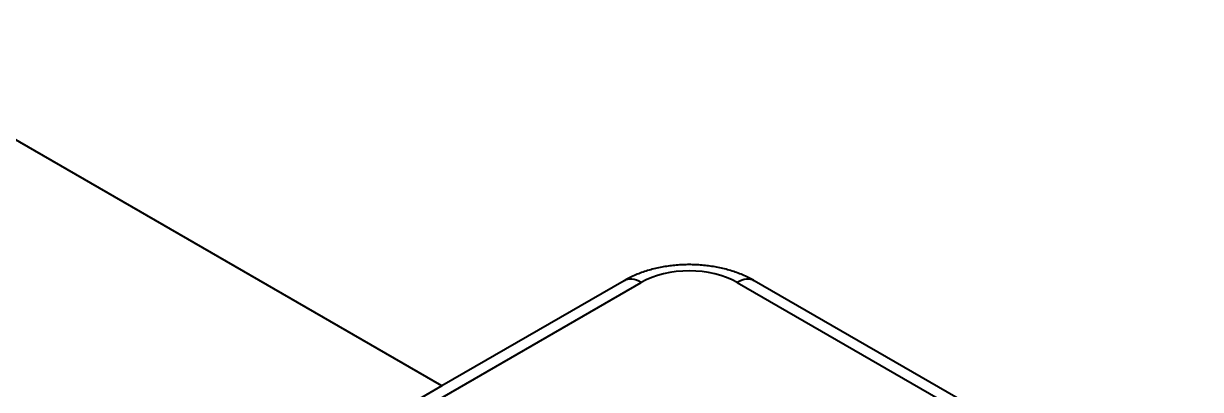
# Model space of a CAD drawing. Header units: millimetres. Extents: x 15 to 415, y 5 to 292.
# Drawn here: x 297.89 to 306.54, y 110.05 to 112.74 of the extents above; entities that cross this region are included whole.
import ezdxf

# ---------------------------------------------------------------- set-up
doc = ezdxf.new("R2010")
doc.units = ezdxf.units.MM
doc.layers.add('Geometries', color=7, linetype='Continuous')

msp = doc.modelspace()

# ---------------------------------------------------------------- linework, layer by layer
at = {"layer": 'Geometries', "linetype": 'Continuous', "lineweight": 40}
for p, q in [((300.9647, 110.0717), (296.3514, 112.7352)), ((297.9385, 108.24), (302.4293, 110.8327)), ((302.3043, 110.8451), (300.9647, 110.0717)), ((303.1364, 110.8327), (306.4161, 108.9392)), ((306.5411, 108.9516), (303.2614, 110.8451)), ((300.9647, 110.0717), (300.561, 109.8386))]:
    msp.add_line(p, q, dxfattribs=at)
at = {"layer": 'Geometries', "linetype": 'Continuous', "lineweight": 40, "flags": 128}
msp.add_lwpolyline([(303.2614, 110.8451), (303.2558, 110.8483), (303.246, 110.8537), (303.2362, 110.859), (303.2262, 110.8642), (303.216, 110.8692), (303.2058, 110.8741), (303.1955, 110.8789), (303.1851, 110.8836), (303.1745, 110.8881), (303.1639, 110.8925), (303.1532, 110.8967), (303.1424, 110.9009), (303.1315, 110.9048), (303.1206, 110.9087), (303.1096, 110.9124), (303.0985, 110.916), (303.0873, 110.9195), (303.0761, 110.9228), (303.0648, 110.926), (303.0535, 110.929), (303.042, 110.9319), (303.0306, 110.9347), (303.0191, 110.9374), (303.0075, 110.9399), (302.9959, 110.9423), (302.9843, 110.9446), (302.9726, 110.9467), (302.9609, 110.9487), (302.9492, 110.9506), (302.9374, 110.9523), (302.9256, 110.9539), (302.9137, 110.9554), (302.9018, 110.9568), (302.89, 110.958), (302.8781, 110.9591), (302.8661, 110.96), (302.8542, 110.9609), (302.8422, 110.9616), (302.8303, 110.9621), (302.8183, 110.9626), (302.8063, 110.9629), (302.7943, 110.9631), (302.7823, 110.9632), (302.7703, 110.9631), (302.7583, 110.9629), (302.7464, 110.9626), (302.7344, 110.9621), (302.7224, 110.9615), (302.7105, 110.9608), (302.6985, 110.96), (302.6866, 110.959), (302.6747, 110.9579), (302.6628, 110.9566), (302.6509, 110.9553), (302.6391, 110.9538), (302.6273, 110.9522), (302.6155, 110.9504), (302.6038, 110.9485), (302.592, 110.9465), (302.5804, 110.9444), (302.5687, 110.9421), (302.5571, 110.9397), (302.5456, 110.9372), (302.5341, 110.9345), (302.5226, 110.9317), (302.5112, 110.9288), (302.4998, 110.9257), (302.4885, 110.9225), (302.4773, 110.9191), (302.4661, 110.9157), (302.455, 110.9121), (302.444, 110.9083), (302.433, 110.9044), (302.4221, 110.9004), (302.4113, 110.8963), (302.4006, 110.892), (302.3899, 110.8876), (302.3794, 110.883), (302.3689, 110.8783), (302.3585, 110.8735), (302.3483, 110.8686), (302.3381, 110.8635), (302.3281, 110.8583), (302.3181, 110.8529), (302.3083, 110.8474), (302.3043, 110.8451)], dxfattribs=at)
at = {"layer": 'Geometries', "linetype": 'Continuous', "lineweight": 40}
for centre, major_axis, start_param, end_param in [((302.7828, 110.6286), (0.5, 0), 0.785398, 2.356194), ((302.4293, 110.6286), (-0.125, 0.2165), 5.497787, 6.283185), ((303.1364, 110.6286), (0.125, 0.2165), 0, 0.785398)]:
    msp.add_ellipse(centre, major_axis=major_axis, ratio=0.57735, start_param=start_param, end_param=end_param, dxfattribs=at)

doc.saveas('drawing.dxf')
